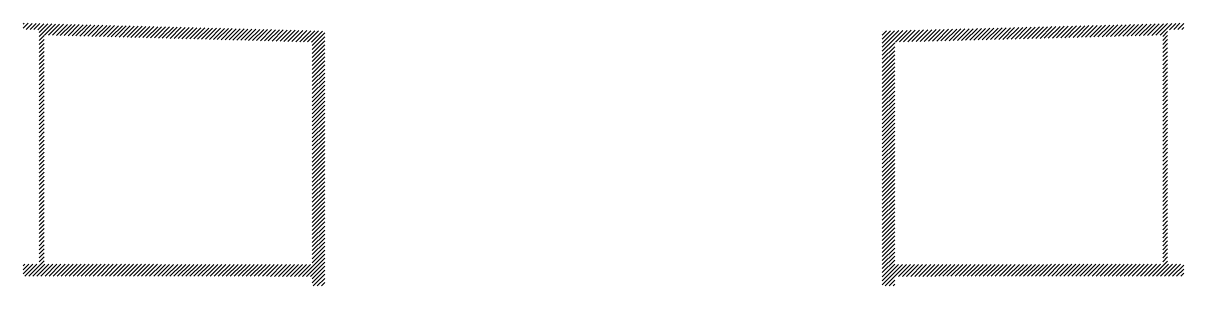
# Model space of a CAD drawing. Header units: millimetres. Extents: x -14534 to 38786, y 3807 to 47715.
# Drawn here: x 11829 to 24769, y 44698 to 47627 of the extents above; entities that cross this region are included whole.
import ezdxf

# ---------------------------------------------------------------- set-up
doc = ezdxf.new("R2010")
doc.units = ezdxf.units.MM
doc.layers.add('A-SECT-PATT', color=8, linetype='Continuous', lineweight=18)

msp = doc.modelspace()

# ---------------------------------------------------------------- hatches: boundary and pattern name
at = {"layer": 'A-SECT-PATT', "ltscale": 40}
h = msp.add_hatch(dxfattribs=at)
h.set_pattern_fill('ANSI31', color=256, scale=10)
h.paths.add_polyline_path([(15191, 47189), (15191, 47539), (15052, 47543), (11829, 47627), (11829, 47559), (12008, 47554), (12008, 44938), (11829, 44938), (11829, 44805), (15051, 44803), (15051, 44698), (15191, 44698)])
h.paths.add_polyline_path([(15051, 44936), (12064, 44938), (12064, 47494), (13684, 47452), (15051, 47416), (15051, 47189)], flags=16)
h.paths.add_polyline_path([(14914, 45261), (13106, 45261), (13106, 45412), (14459, 45412), (14459, 45630), (14914, 45630)], flags=0)
h.paths.add_polyline_path([(12797, 47038), (12797, 44973), (12168, 44973), (12168, 47038)], flags=0)
h.paths.add_polyline_path([(12195, 45957, -1), (12257, 45957, -1)], flags=0)
h.paths.add_polyline_path([(24589, 47554), (24769, 47559), (24769, 47627), (21546, 47543), (21406, 47539), (21406, 47189), (21406, 44698), (21546, 44698), (21546, 44799), (21546, 44803), (24769, 44805), (24769, 44938), (24589, 44938)])
h.paths.add_polyline_path([(21546, 47189), (21546, 47416), (22912, 47451), (24534, 47494), (24534, 44938), (21546, 44936)], flags=16)
h.paths.add_polyline_path([(21683, 45630), (22139, 45630), (22139, 45412), (23492, 45412), (23492, 45261), (21683, 45261)], flags=0)
h.paths.add_polyline_path([(24430, 47038), (24430, 44973), (23800, 44973), (23800, 47038)], flags=0)
h.paths.add_polyline_path([(24402, 45957, -1), (24341, 45957, -1)], flags=0)

doc.saveas('drawing.dxf')
